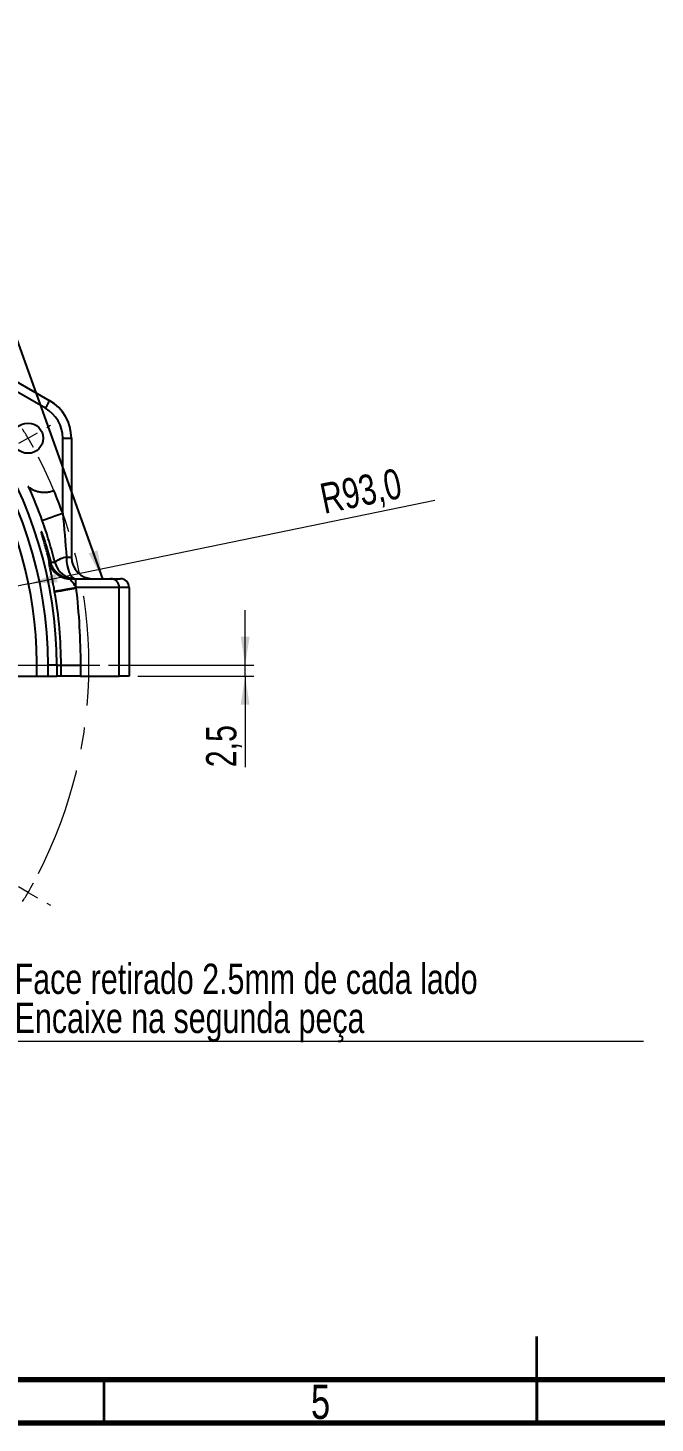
# Model space of a CAD drawing. Header units: millimetres. Extents: x 15 to 434, y 5 to 292.
# Drawn here: x 156.2 to 228.6, y 5 to 166.3 of the extents above; entities that cross this region are included whole.
import ezdxf

# ---------------------------------------------------------------- set-up
doc = ezdxf.new("R2010")
doc.units = ezdxf.units.MM
doc.linetypes.add('CENTERX2', pattern=[20.32, 12.7, -2.54, 2.54, -2.54])
doc.styles.add('SLDTEXTSTYLE0', font='TXT', dxfattribs={"width": 0.75})
doc.dimstyles.new('SLDDIMSTYLE2', dxfattribs={"dimtxt": 0.18, "dimasz": 3.302, "dimexe": 0, "dimexo": 0.0625, "dimgap": 0, "dimtad": 0, "dimtih": 1, "dimtoh": 1, "dimdec": 0, "dimrnd": 1e-09, "dimzin": 0, "dimdsep": 46, "dimtxsty": 'Standard', "dimsah": 1, "dimcen": 0.09, "dimadec": 0, "dimazin": 0, "dimtfac": 3.302, "dimtdec": 0, "dimtofl": 0, "dimtmove": 0, "dimatfit": 3, "dimfxl": 1, "dimfrac": 2, "dimtolj": 1, "dimtzin": 0, "dimarcsym": 0})
doc.dimstyles.new('SLDDIMSTYLE4', dxfattribs={"dimtxt": 3.5, "dimasz": 3.302, "dimexe": 0, "dimexo": 0.0625, "dimgap": 0.875, "dimtad": 1, "dimdec": 1, "dimlfac": 2, "dimrnd": 1e-09, "dimzin": 12, "dimdsep": 46, "dimtxsty": 'SLDTEXTSTYLE0', "dimsah": 1, "dimcen": 0, "dimadec": 0, "dimazin": 3, "dimtfac": 1, "dimtdec": 1, "dimtofl": 0, "dimtmove": 0, "dimatfit": 3, "dimfxl": 1, "dimfrac": 2, "dimtolj": 1, "dimtzin": 12, "dimarcsym": 0})
doc.dimstyles.new('SLDDIMSTYLE6', dxfattribs={"dimtxt": 3.5, "dimasz": 3.302, "dimexe": 0, "dimexo": 0.0625, "dimgap": 0.875, "dimtad": 1, "dimdec": 1, "dimlfac": 2, "dimrnd": 1e-09, "dimzin": 12, "dimdsep": 46, "dimtxsty": 'SLDTEXTSTYLE0', "dimsah": 1, "dimcen": 0.09, "dimadec": 0, "dimazin": 3, "dimtfac": 1, "dimtdec": 1, "dimtmove": 0, "dimatfit": 0, "dimfxl": 1, "dimfrac": 2, "dimtolj": 1, "dimtzin": 12, "dimarcsym": 0})

# ---------------------------------------------------------------- blocks, each defined once
blk = doc.blocks.new('_D_5')
at = {"color": 7, "linetype": 'Continuous', "lineweight": 18}
for q in [(203.2, 111.69), (110.77, 92.6)]:
    blk.add_line((156.31, 102.01), q, dxfattribs=at)
blk.add_solid([(156.31, 102.01), (159.65, 102.18), (159.44, 103.17)], dxfattribs=at)
at = {"color": 7, "linetype": 'Continuous', "lineweight": 18, "insert": (189.73, 113.52), "char_height": 3.5, "attachment_point": 1, "rotation": 11.6716, "style": 'SLDTEXTSTYLE0'}
blk.add_mtext('R93,0', dxfattribs=at)
blk = doc.blocks.new('_D_7')
at = {"color": 7, "linetype": 'Continuous', "lineweight": 18}
for p, q in [((181.31, 92.6), (181.31, 98.95)), ((165.52, 92.6), (182.31, 92.6)), ((181.31, 91.35), (181.31, 92.6)), ((168.91, 91.35), (182.31, 91.35)), ((181.31, 91.35), (181.31, 80.81))]:
    blk.add_line(p, q, dxfattribs=at)
for points in [[(181.31, 92.6), (181.82, 95.9), (180.8, 95.9)], [(181.31, 91.35), (180.8, 88.05), (181.82, 88.05)]]:
    blk.add_solid(points, dxfattribs=at)
at = {"color": 7, "linetype": 'Continuous', "lineweight": 18, "insert": (176.8, 80.81), "char_height": 3.5, "attachment_point": 1, "rotation": 90, "style": 'SLDTEXTSTYLE0'}
blk.add_mtext('2,5', dxfattribs=at)
blk = doc.blocks.new('SW_NOTE_4')
at = {"color": 0, "linetype": 'Continuous', "lineweight": 0}
blk.add_line((73.1, 0), (0, 0), dxfattribs=at)
at = {"color": 0, "linetype": 'Continuous', "lineweight": 0, "char_height": 3.5, "attachment_point": 1, "style": 'SLDTEXTSTYLE0'}
for s, insert in [('Face retirado 2.5mm de cada lado', (0.5, 9)), ('Encaixe na segunda peça', (0.5, 4.48))]:
    blk.add_mtext(s, dxfattribs=dict(at, insert=insert))
blk = doc.blocks.new('SW_CENTERMARKSYMBOL_2')
at = {"color": 0, "linetype": 'Continuous', "lineweight": 0}
for p, q in [((45.47, 28.75), (45.47, 29.25)), ((45.47, -23.75), (45.47, 27.5)), ((45.47, 26.25), (45.47, 27.5)), ((45.47, 26.25), (45.47, 25)), ((45.47, 23.75), (45.47, 23.25)), ((-2.17, 1.25), (-2.6, 1.5)), ((0, 0), (-1.08, 0.62)), ((0, 0), (1.08, -0.62)), ((90.93, 0), (89.85, -0.62)), ((90.93, 0), (92.02, 0.62)), ((93.1, 1.25), (93.53, 1.5)), ((2.17, -1.25), (2.6, -1.5)), ((88.77, -1.25), (88.33, -1.5)), ((45.47, -26.25), (45.47, -25)), ((42.97, -26.25), (-8.28, -26.25)), ((45.47, -26.25), (44.22, -26.25)), ((45.47, -26.25), (45.47, -27.5)), ((45.47, -26.25), (46.72, -26.25)), ((47.97, -26.25), (99.22, -26.25)), ((45.47, -28.75), (45.47, -80)), ((2.17, -51.25), (2.6, -51)), ((88.77, -51.25), (88.33, -51)), ((0, -52.5), (-1.08, -53.12)), ((0, -52.5), (1.08, -51.88)), ((90.93, -52.5), (89.85, -51.88)), ((90.93, -52.5), (92.02, -53.12)), ((-2.17, -53.75), (-2.6, -54)), ((93.1, -53.75), (93.53, -54)), ((45.47, -76.25), (45.47, -75.75)), ((45.47, -78.75), (45.47, -77.5)), ((45.47, -78.75), (45.47, -80)), ((45.47, -81.25), (45.47, -81.75))]:
    blk.add_line(p, q, dxfattribs=at)
at = {"color": 0, "linetype": 'CENTERX2', "lineweight": 0}
for start, end in [(92.7284, 147.2716), (32.7284, 87.2716), (152.7284, 207.2716), (332.7284, 27.2716), (212.7284, 267.2716), (272.7284, 327.2716)]:
    blk.add_arc((45.47, -26.25), 52.5, start, end, dxfattribs=at)
at = {"color": 0, "linetype": 'Continuous', "lineweight": 0}
for start, end in [(90, 91.3642), (88.6358, 90), (150, 151.3642), (148.6358, 150), (30, 31.3642), (28.6358, 30), (208.6358, 210), (330, 331.3642), (210, 211.3642), (328.6358, 330), (268.6358, 270), (270, 271.3642)]:
    blk.add_arc((45.47, -26.25), 52.5, start, end, dxfattribs=at)

msp = doc.modelspace()

# ---------------------------------------------------------------- linework, layer by layer
at = {"color": 7, "linetype": 'Continuous', "lineweight": 25}
for p, q in [((131.746, 138.764), (158.739, 123.18)), ((158.239, 122.314), (150.723, 126.653)), ((160.239, 118.85), (161.239, 118.85)), ((160.239, 110.172), (160.239, 118.85)), ((161.239, 118.85), (161.239, 105.1)), ((160.675, 105.1), (161.239, 105.1)), ((158.684, 104.497), (158.721, 104.498)), ((158.864, 104.499), (159.339, 104.505)), ((161.11, 102.6), (161.772, 102.6)), ((161.772, 101.6), (161.772, 102.6)), ((161.772, 102.6), (165.772, 102.6)), ((165.772, 102.6), (166.907, 102.6)), ((161.772, 101.6), (161.759, 101.6)), ((161.772, 101.6), (161.772, 101.522)), ((166.772, 101.6), (161.772, 101.6)), ((166.772, 91.35), (166.772, 101.6)), ((167.907, 101.6), (166.772, 101.6)), ((167.907, 101.6), (167.907, 91.35)), ((159.548, 92.6), (158.548, 92.6)), ((158.548, 91.35), (158.548, 92.6)), ((159.548, 92.6), (159.548, 91.35)), ((159.548, 92.6), (160.049, 92.6)), ((160.049, 91.35), (160.049, 92.6)), ((160.049, 92.6), (162.289, 92.6)), ((162.289, 92.6), (162.289, 91.35)), ((154.459, 91.35), (157.256, 91.35)), ((157.256, 91.35), (158.548, 91.35)), ((158.548, 91.35), (159.548, 91.35)), ((160.049, 91.35), (159.548, 91.35)), ((162.289, 91.35), (160.049, 91.35)), ((162.289, 91.35), (166.772, 91.35)), ((167.907, 91.35), (166.772, 91.35))]:
    msp.add_line(p, q, dxfattribs=at)
at = {"color": 7, "linetype": 'Continuous', "lineweight": 35}
for p, q in [((215, 5), (215, 15)), ((165, 10), (165, 5)), ((215, 10), (215, 5))]:
    msp.add_line(p, q, dxfattribs=at)
at = {"color": 7, "linetype": 'Continuous', "lineweight": 70}
for p, q in [((410, 10), (20, 10)), ((415, 5), (15, 5))]:
    msp.add_line(p, q, dxfattribs=at)
at = {"color": 7, "linetype": 'Continuous', "lineweight": 25, "flags": 128}
for points in [[(158.239, 122.314), (158.336, 122.483), (158.43, 122.645), (158.516, 122.795), (158.592, 122.926), (158.654, 123.034), (158.701, 123.114), (158.729, 123.163), (158.739, 123.18)], [(157.884, 109.335), (157.939, 109.355), (158.08, 109.405), (158.302, 109.483), (158.595, 109.588), (158.949, 109.713), (159.351, 109.856), (159.787, 110.011), (160.239, 110.172)], [(160.675, 105.1), (160.696, 104.612), (160.758, 104.143), (160.859, 103.711), (160.995, 103.332), (161.16, 103.021), (161.349, 102.79), (161.554, 102.648), (161.767, 102.6)], [(159.298, 101.165), (159.356, 101.175), (159.503, 101.201), (159.734, 101.242), (160.041, 101.296), (160.411, 101.362), (160.831, 101.436), (161.286, 101.516), (161.759, 101.6)], [(159.311, 101.091), (159.369, 101.101), (159.516, 101.127), (159.747, 101.168), (160.054, 101.221), (160.424, 101.286), (160.845, 101.36), (161.3, 101.439), (161.772, 101.522)]]:
    msp.add_lwpolyline(points, dxfattribs=at)
at = {"color": 7, "linetype": 'Continuous', "lineweight": 25}
msp.add_circle((156.239, 118.85), 1.75, dxfattribs=at)
for centre, radius, start, end in [((110.772, 92.6), 46.5, 358.45961, 181.54039), ((110.772, 92.6), 47.776, 0, 71.05312), ((110.772, 92.6), 48.776, 0, 66.59093), ((156.239, 118.85), 5, 0, 60), ((156.239, 118.85), 4, 0, 60), ((110.772, 92.6), 49.996, 19.55661, 24.2989), ((110.772, 92.6), 52.495, 19.55661, 22.64593), ((161.171, 102.188), 2.954, 99.67275, 128.34044), ((163.739, 105.1), 2.5, 180, 270), ((161.11, 105.099), 2.499, 193.92778, 269.9929), ((161.767, 105.099), 2.499, 193.75534, 269.99274), ((110.772, 92.6), 49.275, 9.92325, 10.01061), ((110.772, 92.6), 51.775, 9.92325, 10.01061)]:
    msp.add_arc(centre, radius, start, end, dxfattribs=at)
msp.add_ellipse((166.907, 101.6), major_axis=(1.001, 0), ratio=0.9993908, start_param=0, end_param=1.5707963, dxfattribs=at)
for points in [[(156.339, 113.173), (156.302, 113.199), (156.265, 113.228), (156.226, 113.259)], [(160.239, 110.172), (160.41, 108.482), (160.555, 106.792), (160.675, 105.1)]]:
    msp.add_open_spline(points, degree=3, dxfattribs=at)
for points, knots in [([(156.339, 113.173), (156.346, 113.167), (156.384, 113.139), (156.502, 113.061), (156.579, 113.012), (156.76, 112.914), (156.864, 112.864), (157.089, 112.772), (157.211, 112.731), (157.473, 112.661), (157.615, 112.634), (157.912, 112.6), (158.066, 112.593), (158.309, 112.603), (158.392, 112.61), (158.557, 112.63), (158.64, 112.644), (158.889, 112.696), (159.059, 112.747), (159.22, 112.812)], [0, 0, 0, 0, 0.125, 0.125, 0.25, 0.25, 0.375, 0.375, 0.5, 0.5, 0.625, 0.625, 0.75, 0.75, 0.8125, 0.8125, 0.875, 0.875, 1, 1, 1, 1]), ([(159.339, 104.505), (159.137, 105.317), (158.915, 106.126), (158.43, 107.735), (158.167, 108.536), (157.884, 109.335)], [0, 0, 0, 0, 0.5, 0.5, 1, 1, 1, 1]), ([(158.721, 104.498), (158.631, 104.871), (158.538, 105.24), (158.396, 105.783), (158.348, 105.962), (158.252, 106.315), (158.203, 106.49), (158.108, 106.828), (158.062, 106.991), (157.973, 107.303), (157.93, 107.45), (157.856, 107.71), (157.823, 107.827), (157.79, 107.951), (157.781, 107.984), (157.772, 108.029), (157.771, 108.041), (157.777, 108.041), (157.784, 108.029), (157.804, 107.983), (157.818, 107.949), (157.85, 107.865), (157.868, 107.816), (157.909, 107.705), (157.931, 107.643), (157.999, 107.445), (158.049, 107.299), (158.15, 106.989), (158.203, 106.823), (158.361, 106.318), (158.465, 105.966), (158.669, 105.245), (158.768, 104.875), (158.864, 104.499)], [0, 0, 0, 0, 0.125, 0.125, 0.1875, 0.1875, 0.25, 0.25, 0.3125, 0.3125, 0.375, 0.375, 0.4375, 0.4375, 0.46875, 0.46875, 0.5, 0.5, 0.53125, 0.53125, 0.5625, 0.5625, 0.59375, 0.59375, 0.625, 0.625, 0.6875, 0.6875, 0.75, 0.75, 0.875, 0.875, 1, 1, 1, 1]), ([(159.298, 101.165), (159.258, 101.389), (159.218, 101.61), (159.158, 101.937), (159.137, 102.045), (159.097, 102.257), (159.078, 102.36), (159.019, 102.663), (158.982, 102.856), (158.91, 103.221), (158.876, 103.388), (158.816, 103.692), (158.788, 103.831), (158.742, 104.068), (158.724, 104.168), (158.702, 104.291), (158.696, 104.327), (158.687, 104.389), (158.684, 104.415), (158.677, 104.476), (158.678, 104.497), (158.684, 104.497)], [0, 0, 0, 0, 0.125, 0.125, 0.1875, 0.1875, 0.25, 0.25, 0.375, 0.375, 0.5, 0.5, 0.625, 0.625, 0.75, 0.75, 0.8125, 0.8125, 0.875, 0.875, 1, 1, 1, 1]), ([(158.721, 104.498), (158.755, 104.356), (158.799, 104.224), (158.906, 103.972), (158.969, 103.853), (159.184, 103.512), (159.358, 103.316), (159.772, 102.979), (160.004, 102.845), (160.397, 102.701), (160.535, 102.663), (160.818, 102.613), (160.962, 102.6), (161.111, 102.6)], [0, 0, 0, 0, 0.125, 0.125, 0.25, 0.25, 0.5, 0.5, 0.75, 0.75, 0.875, 0.875, 1, 1, 1, 1]), ([(161.325, 102.6), (161.175, 102.6), (161.029, 102.613), (160.745, 102.663), (160.605, 102.7), (160.336, 102.796), (160.21, 102.854), (159.968, 102.988), (159.854, 103.065), (159.641, 103.232), (159.543, 103.323), (159.361, 103.52), (159.277, 103.627), (159.127, 103.852), (159.061, 103.971), (158.948, 104.223), (158.9, 104.358), (158.864, 104.499)], [0, 0, 0, 0, 0.125, 0.125, 0.25, 0.25, 0.375, 0.375, 0.5, 0.5, 0.625, 0.625, 0.75, 0.75, 0.875, 0.875, 1, 1, 1, 1]), ([(161.11, 102.6), (161.103, 102.6), (161.103, 102.592), (161.116, 102.561), (161.13, 102.537), (161.186, 102.451), (161.244, 102.368), (161.375, 102.18), (161.451, 102.072), (161.604, 101.845), (161.682, 101.723), (161.759, 101.6)], [0, 0, 0, 0, 0.125, 0.125, 0.25, 0.25, 0.5, 0.5, 0.75, 0.75, 1, 1, 1, 1]), ([(166.772, 101.6), (166.772, 101.666), (166.766, 101.731), (166.74, 101.858), (166.721, 101.922), (166.671, 102.043), (166.64, 102.1), (166.568, 102.209), (166.526, 102.26), (166.387, 102.399), (166.276, 102.473), (166.035, 102.573), (165.902, 102.6), (165.772, 102.6)], [0, 0, 0, 0, 0.125, 0.125, 0.25, 0.25, 0.375, 0.375, 0.5, 0.5, 0.75, 0.75, 1, 1, 1, 1]), ([(160.049, 92.6), (160.049, 94.026), (159.987, 95.446), (159.741, 98.277), (159.556, 99.687), (159.311, 101.091)], [0, 0, 0, 0, 0.5, 0.5, 1, 1, 1, 1]), ([(161.772, 101.522), (161.945, 100.04), (162.074, 98.555), (162.246, 95.581), (162.289, 94.092), (162.289, 92.6)], [0, 0, 0, 0, 0.5, 0.5, 1, 1, 1, 1])]:
    msp.add_open_spline(points, degree=3, knots=knots, dxfattribs=at)

# ---------------------------------------------------------------- block references
at = {"color": 7, "linetype": 'Continuous', "lineweight": 0}
for name, p in [('SW_CENTERMARKSYMBOL_2', (65.306, 118.85)), ('SW_NOTE_4', (154.194, 49.107))]:
    msp.add_blockref(name, p, dxfattribs=at)

# ---------------------------------------------------------------- texts
at = {"color": 7, "linetype": 'Continuous', "lineweight": 0, "insert": (190.018, 9.453), "char_height": 3.969, "attachment_point": 2, "style": 'SLDTEXTSTYLE0'}
msp.add_mtext('5', dxfattribs=at)

# ---------------------------------------------------------------- dimensions: what is measured, and where the dimension line sits
at = {"color": 7, "linetype": 'Continuous', "lineweight": 18}
dim = msp.add_radius_dim(center=(110.772, 92.6), mpoint=(156.311, 102.007), dimstyle='SLDDIMSTYLE4', dxfattribs=at)
dim.commit()
dim.dimension.update_dxf_attribs({"geometry": '_D_5', "text_midpoint": (196.963, 110.404), "dimtype": 164})
dim = msp.add_linear_dim(base=(181.31, 92.6), p1=(167.907, 91.35), p2=(164.522, 92.6), angle=90, dimstyle='SLDDIMSTYLE6', dxfattribs=at)
dim.commit()
dim.dimension.update_dxf_attribs({"geometry": '_D_7', "text_midpoint": (181.31, 84.15), "dimtype": 160})

# ---------------------------------------------------------------- leaders
at = {"color": 7, "linetype": 'Continuous', "lineweight": 0}
msp.add_leader([(164.869, 102.6), (142.058, 166.274)], dimstyle='SLDDIMSTYLE2', dxfattribs=at)

doc.saveas('drawing.dxf')
